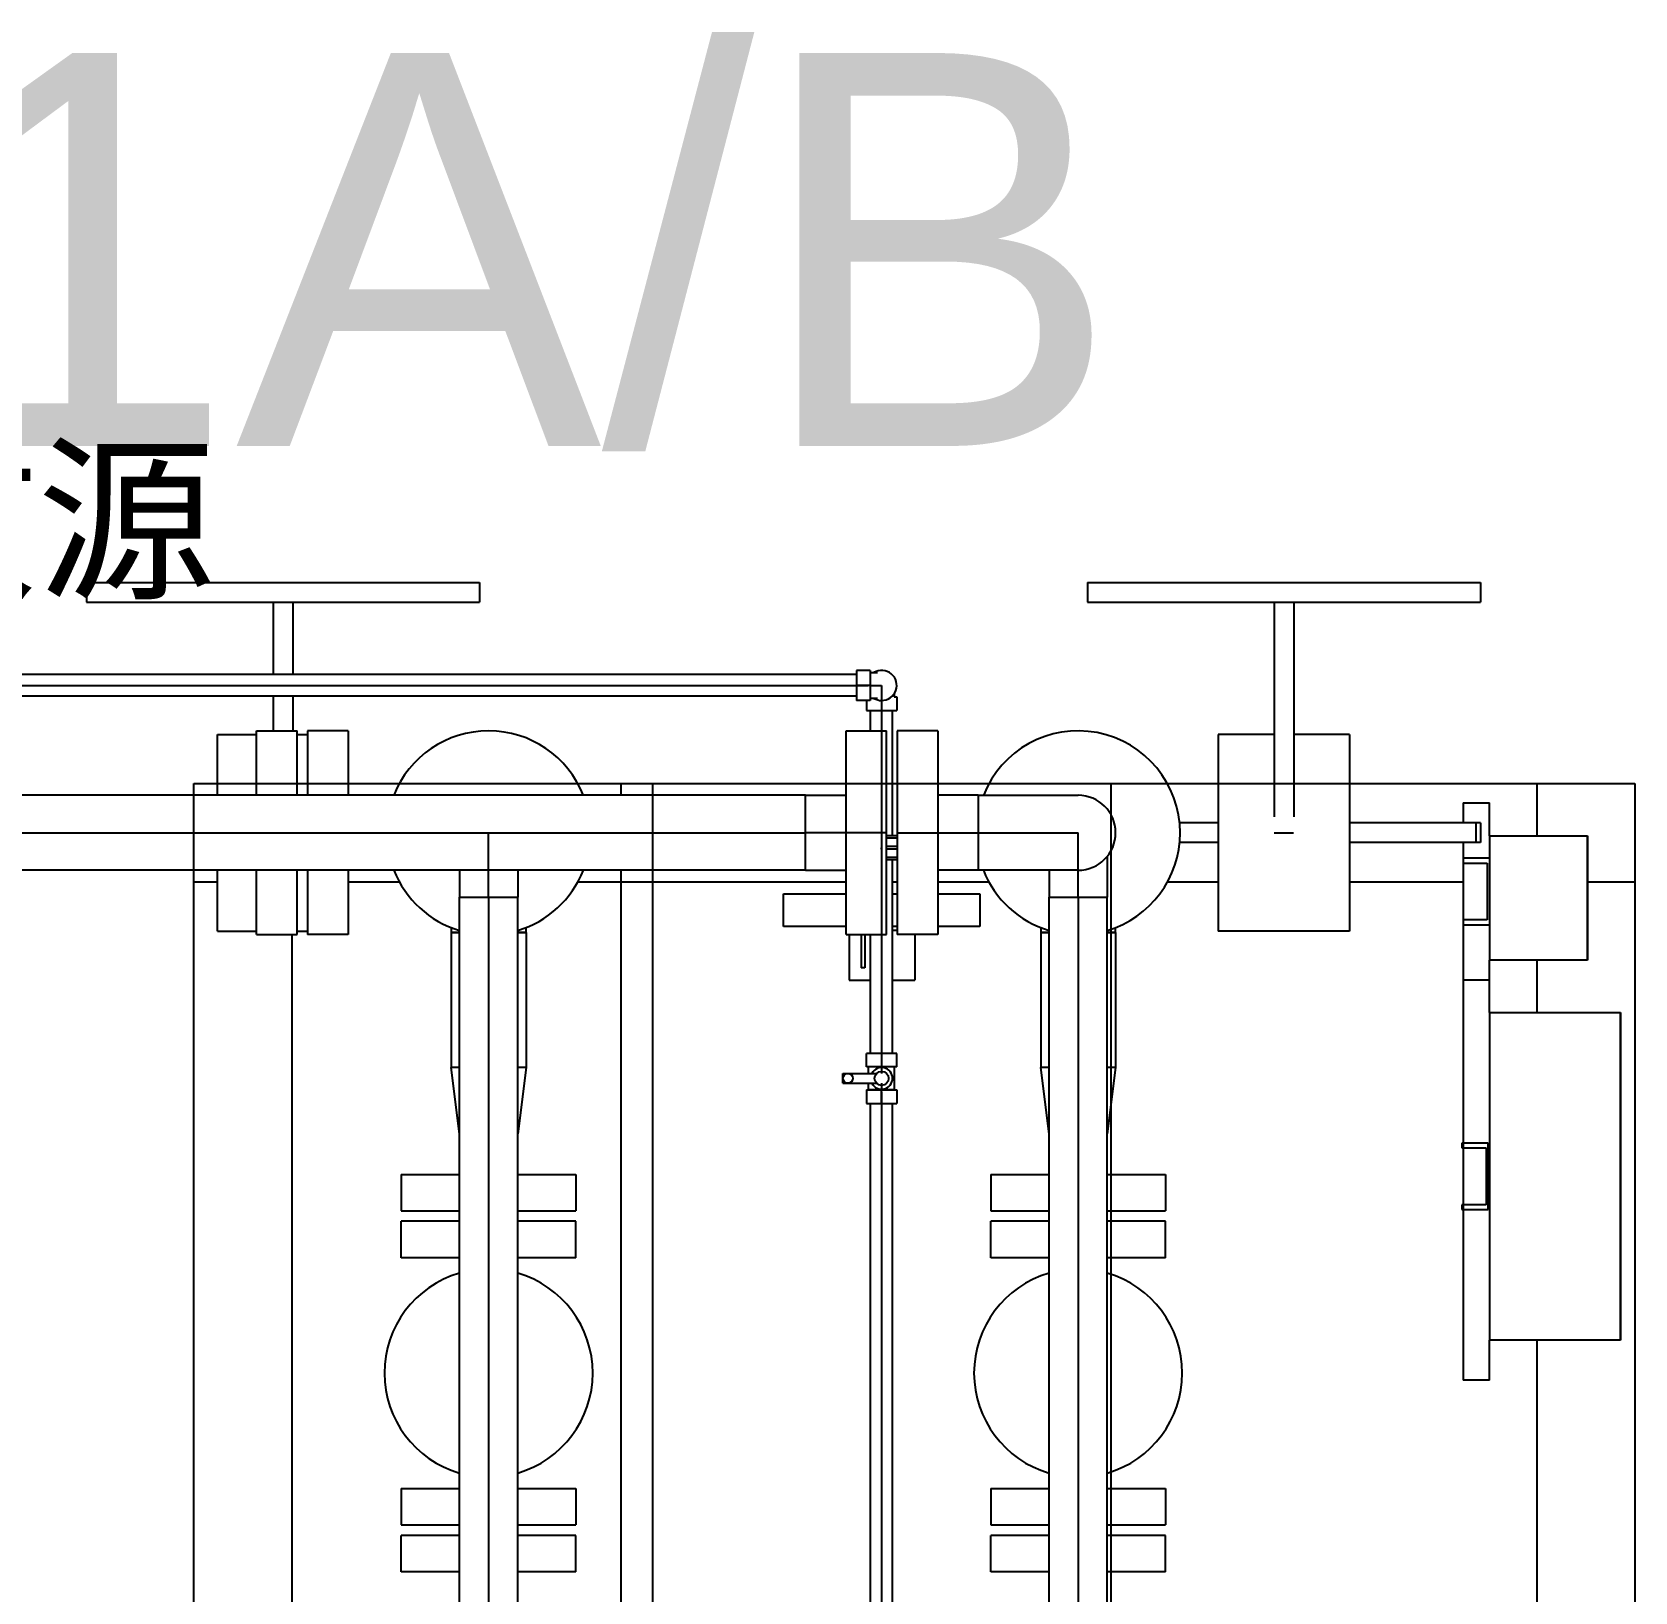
# Model space of a CAD drawing. Header units: inches. Extents: x 517790 to 538444, y 301815 to 302461.
# Drawn here: x 517889.634 to 517892.162, y 302314.727 to 302317.189 of the extents above; entities that cross this region are included whole.
import ezdxf

# ---------------------------------------------------------------- set-up
doc = ezdxf.new("R2010")
doc.units = ezdxf.units.IN
doc.header["$MEASUREMENT"] = 0
doc.layers.add('硅胶总平面底图 工艺装置区', color=253, linetype='Continuous')
doc.styles.get("Standard").update_dxf_attribs({"font": 'arial.ttf'})

msp = doc.modelspace()

# ---------------------------------------------------------------- linework, layer by layer
at = {"layer": '硅胶总平面底图 工艺装置区', "color": 253, "linetype": 'Continuous', "lineweight": -3}
for p, q in [((517889.7197, 302316.3199), (517890.3396, 302316.3199)), ((517889.7197, 302316.3199), (517889.7197, 302316.2889)), ((517890.3396, 302316.3199), (517890.3396, 302316.2889)), ((517891.2986, 302316.3199), (517891.9186, 302316.3199)), ((517891.2986, 302316.3199), (517891.2986, 302316.2889)), ((517891.9186, 302316.3199), (517891.9186, 302316.2889)), ((517889.7197, 302316.2889), (517890.3396, 302316.2889)), ((517890.0142, 302316.2889), (517890.0142, 302316.175)), ((517890.0452, 302316.2889), (517890.0452, 302316.175)), ((517891.2986, 302316.2889), (517891.9186, 302316.2889)), ((517891.5931, 302316.2889), (517891.5931, 302315.9504)), ((517891.6241, 302316.2889), (517891.6241, 302315.9504)), ((517890.9347, 302316.175), (517886.8526, 302316.175)), ((517890.9347, 302316.1815), (517890.9347, 302316.134)), ((517890.9561, 302316.1815), (517890.9347, 302316.1815)), ((517890.9561, 302316.1815), (517890.9561, 302316.134)), ((517890.9561, 302316.1782), (517890.9678, 302316.1782)), ((517886.8526, 302316.1577), (517890.9347, 302316.1577)), ((517890.9347, 302316.1405), (517886.8526, 302316.1405)), ((517890.0142, 302316.1405), (517890.0142, 302316.086)), ((517890.0452, 302316.1405), (517890.0452, 302316.086)), ((517890.9528, 302316.1577), (517890.9347, 302316.1577)), ((517890.9347, 302316.1577), (517890.9528, 302316.1577)), ((517890.9561, 302316.1577), (517890.9528, 302316.1577)), ((517890.9561, 302316.1577), (517890.9561, 302316.1577)), ((517890.9561, 302316.1577), (517890.9741, 302316.1577)), ((517890.9678, 302316.1372), (517890.9561, 302316.1372)), ((517890.9741, 302316.1577), (517890.9741, 302316.1183)), ((517890.9938, 302316.1397), (517890.9979, 302316.1397)), ((517890.9946, 302316.1397), (517890.9946, 302316.1457)), ((517890.9979, 302316.1397), (517890.9979, 302316.1183)), ((517890.9561, 302316.134), (517890.9347, 302316.134)), ((517890.9504, 302316.134), (517890.9504, 302316.1183)), ((517890.9504, 302316.1183), (517890.9979, 302316.1183)), ((517890.9568, 302316.086), (517890.9568, 302316.1183)), ((517890.9741, 302316.1183), (517890.9741, 302316.086)), ((517890.9914, 302315.9203), (517890.9914, 302316.1183)), ((517889.988, 302315.9843), (517889.988, 302316.086)), ((517889.988, 302316.086), (517890.052, 302316.086)), ((517890.052, 302315.9843), (517890.052, 302316.086)), ((517890.0686, 302316.086), (517890.0686, 302315.9843)), ((517890.1325, 302316.086), (517890.0686, 302316.086)), ((517890.1325, 302316.086), (517890.1325, 302315.9843)), ((517890.918, 302315.9252), (517890.918, 302316.086)), ((517890.918, 302316.086), (517890.982, 302316.086)), ((517890.9741, 302316.086), (517890.9741, 302315.9022)), ((517890.982, 302315.9252), (517890.982, 302316.086)), ((517890.9985, 302316.086), (517890.9985, 302315.9252)), ((517891.0625, 302316.086), (517890.9985, 302316.086)), ((517891.0625, 302316.086), (517891.0625, 302315.9252)), ((517889.9263, 302315.9843), (517889.9263, 302316.0802)), ((517889.9263, 302316.0802), (517889.988, 302316.0802)), ((517890.052, 302316.0802), (517890.0686, 302316.0802)), ((517890.1325, 302316.0802), (517890.133, 302316.0802)), ((517890.133, 302315.9843), (517890.133, 302316.0802)), ((517891.5052, 302316.0802), (517891.5052, 302315.7702)), ((517891.5931, 302316.0802), (517891.5052, 302316.0802)), ((517891.7119, 302316.0802), (517891.6241, 302316.0802)), ((517891.7119, 302316.0802), (517891.7119, 302315.7702)), ((517890.8539, 302315.9843), (517887.205, 302315.9843)), ((517889.8891, 302315.9843), (517889.8891, 302316.0027)), ((517889.8891, 302316.0027), (517889.9263, 302316.0027)), ((517889.8891, 302315.9843), (517889.8891, 302316.0027)), ((517889.8891, 302316.0027), (517889.9263, 302316.0027)), ((517889.8891, 302315.8662), (517889.8891, 302315.9843)), ((517889.9263, 302316.0027), (517890.133, 302316.0027)), ((517890.133, 302316.0027), (517890.2133, 302316.0027)), ((517890.2133, 302316.0027), (517890.495, 302316.0027)), ((517890.495, 302316.0027), (517890.918, 302316.0027)), ((517890.5628, 302316.0027), (517890.5628, 302315.9843)), ((517890.5628, 302316.0027), (517890.6124, 302316.0027)), ((517890.6124, 302316.0027), (517890.6124, 302315.9843)), ((517890.6124, 302315.9843), (517890.6124, 302315.8662)), ((517890.8539, 302315.9252), (517890.8539, 302315.9843)), ((517890.8539, 302315.9843), (517890.918, 302315.9843)), ((517890.8539, 302315.8662), (517890.8539, 302315.9843)), ((517890.918, 302316.0027), (517890.9914, 302316.0027)), ((517890.9914, 302316.0027), (517890.9985, 302316.0027)), ((517890.9985, 302316.0027), (517891.0625, 302316.0027)), ((517891.0625, 302316.0027), (517891.1433, 302316.0027)), ((517891.1266, 302315.9843), (517891.0625, 302315.9843)), ((517891.1266, 302315.9843), (517891.1266, 302315.8662)), ((517891.1266, 302315.9843), (517891.2841, 302315.9843)), ((517891.1266, 302315.9843), (517891.1266, 302315.9252)), ((517891.1433, 302316.0027), (517891.4249, 302316.0027)), ((517891.3358, 302316.0027), (517891.3358, 302315.4959)), ((517891.4249, 302316.0027), (517891.5052, 302316.0027)), ((517891.5052, 302316.0027), (517891.7119, 302316.0027)), ((517891.7119, 302316.0027), (517892.1624, 302316.0027)), ((517892.0074, 302316.0027), (517892.1624, 302316.0027)), ((517892.0074, 302316.0027), (517892.0074, 302315.9205)), ((517892.1624, 302316.0027), (517892.1624, 302315.8477)), ((517892.1624, 302316.0027), (517892.1624, 302312.1765)), ((517891.8913, 302315.9722), (517891.9328, 302315.9722)), ((517891.8913, 302315.9722), (517891.8913, 302315.9407)), ((517891.9328, 302315.9205), (517891.9328, 302315.9722)), ((517891.5052, 302315.9407), (517891.4441, 302315.9407)), ((517891.9186, 302315.9407), (517891.7119, 302315.9407)), ((517891.912, 302315.9097), (517891.912, 302315.9407)), ((517891.9186, 302315.9407), (517891.9186, 302315.9097)), ((517887.205, 302315.9252), (517890.8539, 302315.9252)), ((517890.3541, 302315.8662), (517890.3541, 302315.9252)), ((517890.982, 302315.9252), (517890.8539, 302315.9252)), ((517890.8539, 302315.8662), (517890.8539, 302315.9252)), ((517890.918, 302315.7645), (517890.918, 302315.9252)), ((517890.982, 302315.7645), (517890.982, 302315.9252)), ((517890.9985, 302315.9203), (517890.982, 302315.9203)), ((517890.982, 302315.9172), (517890.9985, 302315.9172)), ((517890.9985, 302315.9252), (517891.1266, 302315.9252)), ((517890.9985, 302315.9252), (517890.9985, 302315.7645)), ((517891.0625, 302315.9252), (517891.0625, 302315.7645)), ((517891.1266, 302315.9252), (517891.1266, 302315.9252)), ((517891.1266, 302315.9252), (517891.1266, 302315.9252)), ((517891.1266, 302315.9252), (517891.2841, 302315.9252)), ((517891.1266, 302315.9252), (517891.1266, 302315.8662)), ((517891.2841, 302315.8662), (517891.2841, 302315.9252)), ((517891.5052, 302315.9097), (517891.4441, 302315.9097)), ((517891.5932, 302315.9252), (517891.6239, 302315.9252)), ((517891.9186, 302315.9097), (517891.7119, 302315.9097)), ((517891.8913, 302315.9097), (517891.8913, 302315.6932)), ((517891.9328, 302315.9205), (517891.9328, 302315.7242)), ((517891.9328, 302315.9205), (517891.9328, 302315.7242)), ((517891.9328, 302315.9205), (517892.0878, 302315.9205)), ((517891.9328, 302315.9205), (517892.0878, 302315.9205)), ((517892.0878, 302315.7242), (517892.0878, 302315.9205)), ((517892.0878, 302315.9205), (517892.0878, 302315.7242)), ((517890.9741, 302315.904), (517890.9741, 302315.9022)), ((517890.9741, 302315.9012), (517890.9741, 302315.7645)), ((517890.9741, 302315.8994), (517890.9741, 302315.9012)), ((517890.982, 302315.904), (517890.9985, 302315.904)), ((517890.9985, 302315.8994), (517890.982, 302315.8994)), ((517890.9985, 302315.8862), (517890.982, 302315.8862)), ((517890.982, 302315.8831), (517890.9985, 302315.8831)), ((517890.9914, 302315.5771), (517890.9914, 302315.8831)), ((517891.33, 302315.8881), (517891.33, 302315.8234)), ((517891.9328, 302315.8852), (517891.8913, 302315.8852)), ((517891.8913, 302315.8852), (517891.8913, 302315.8774)), ((517890.8539, 302315.8662), (517887.205, 302315.8662)), ((517889.8891, 302315.8477), (517889.8891, 302315.8662)), ((517889.8891, 302313.2135), (517889.8891, 302315.8662)), ((517889.9263, 302315.7702), (517889.9263, 302315.8662)), ((517889.988, 302315.7645), (517889.988, 302315.8662)), ((517890.052, 302315.7645), (517890.052, 302315.8662)), ((517890.0686, 302315.8662), (517890.0686, 302315.7645)), ((517890.1325, 302315.8662), (517890.1325, 302315.7645)), ((517890.133, 302315.7702), (517890.133, 302315.8662)), ((517890.3082, 302315.8662), (517890.3082, 302315.8234)), ((517890.3541, 302315.8234), (517890.3541, 302315.8662)), ((517890.4, 302315.8662), (517890.4, 302315.8234)), ((517890.5628, 302315.8662), (517890.5628, 302312.455)), ((517890.6124, 302315.8662), (517890.6124, 302312.455)), ((517890.8539, 302315.8662), (517890.918, 302315.8662)), ((517891.1266, 302315.8662), (517891.0625, 302315.8662)), ((517891.2841, 302315.8662), (517891.1266, 302315.8662)), ((517891.2382, 302315.8662), (517891.2382, 302315.8234)), ((517891.2841, 302315.8234), (517891.2841, 302315.8662)), ((517891.8913, 302315.8774), (517891.9295, 302315.8774)), ((517891.9295, 302315.8774), (517891.9295, 302315.7879)), ((517889.8891, 302315.8477), (517889.9263, 302315.8477)), ((517890.133, 302315.8477), (517890.2133, 302315.8477)), ((517890.495, 302315.8477), (517890.918, 302315.8477)), ((517890.9914, 302315.8477), (517890.9985, 302315.8477)), ((517891.0625, 302315.8477), (517891.1433, 302315.8477)), ((517891.4249, 302315.8477), (517891.5052, 302315.8477)), ((517891.7119, 302315.8477), (517891.8913, 302315.8477)), ((517892.0878, 302315.8477), (517892.1624, 302315.8477)), ((517890.3082, 302315.8234), (517890.4, 302315.8234)), ((517890.3082, 302315.8234), (517890.4, 302315.8234)), ((517890.3082, 302313.3109), (517890.3082, 302315.8234)), ((517890.3541, 302315.8234), (517890.3541, 302315.8234)), ((517890.3541, 302315.8234), (517890.3541, 302313.3109)), ((517890.4, 302313.3109), (517890.4, 302315.8234)), ((517890.8191, 302315.8291), (517890.918, 302315.8291)), ((517890.8191, 302315.7774), (517890.8191, 302315.8291)), ((517890.9914, 302315.8291), (517890.9985, 302315.8291)), ((517891.0625, 302315.8291), (517891.1291, 302315.8291)), ((517891.1291, 302315.8291), (517891.1291, 302315.7774)), ((517891.2382, 302315.8234), (517891.33, 302315.8234)), ((517891.2382, 302313.3109), (517891.2382, 302315.8234)), ((517891.2382, 302315.8234), (517891.33, 302315.8234)), ((517891.2841, 302315.8234), (517891.2841, 302313.3109)), ((517891.2841, 302315.8234), (517891.2841, 302315.8234)), ((517891.33, 302313.3109), (517891.33, 302315.8234)), ((517891.9295, 302315.7879), (517891.8913, 302315.7879)), ((517891.8913, 302315.7879), (517891.8913, 302315.7802)), ((517889.9263, 302315.7702), (517889.988, 302315.7702)), ((517889.988, 302315.7645), (517890.052, 302315.7645)), ((517890.0441, 302314.5121), (517890.0441, 302315.7645)), ((517890.052, 302315.7702), (517890.0686, 302315.7702)), ((517890.1325, 302315.7645), (517890.0686, 302315.7645)), ((517890.1325, 302315.7702), (517890.133, 302315.7702)), ((517890.2951, 302315.7757), (517890.2951, 302315.7677)), ((517890.2951, 302315.7677), (517890.3082, 302315.7677)), ((517890.3082, 302315.7677), (517890.2951, 302315.7677)), ((517890.2951, 302315.7677), (517890.2951, 302315.555)), ((517890.4, 302315.7677), (517890.4132, 302315.7677)), ((517890.4132, 302315.7677), (517890.4, 302315.7677)), ((517890.4132, 302315.7677), (517890.4132, 302315.7757)), ((517890.4132, 302315.7677), (517890.4132, 302315.555)), ((517890.918, 302315.7774), (517890.8191, 302315.7774)), ((517890.918, 302315.7645), (517890.982, 302315.7645)), ((517890.923, 302315.7645), (517890.923, 302315.6927)), ((517890.9416, 302315.7645), (517890.9416, 302315.7123)), ((517890.9478, 302315.7645), (517890.9478, 302315.7123)), ((517890.9568, 302315.5771), (517890.9568, 302315.7645)), ((517890.9741, 302315.7645), (517890.9741, 302315.5771)), ((517890.9985, 302315.7774), (517890.9914, 302315.7774)), ((517890.9985, 302315.7774), (517890.9914, 302315.7774)), ((517890.9985, 302315.7712), (517890.9914, 302315.7712)), ((517891.0625, 302315.7645), (517890.9985, 302315.7645)), ((517891.0263, 302315.7645), (517891.0263, 302315.6927)), ((517891.1291, 302315.7774), (517891.0625, 302315.7774)), ((517891.225, 302315.7757), (517891.225, 302315.7677)), ((517891.2382, 302315.7677), (517891.225, 302315.7677)), ((517891.225, 302315.7677), (517891.225, 302315.555)), ((517891.225, 302315.7677), (517891.2382, 302315.7677)), ((517891.3432, 302315.7677), (517891.33, 302315.7677)), ((517891.33, 302315.7677), (517891.3432, 302315.7677)), ((517891.3432, 302315.7677), (517891.3432, 302315.7757)), ((517891.3432, 302315.7677), (517891.3432, 302315.555)), ((517891.7119, 302315.7702), (517891.5052, 302315.7702)), ((517891.8913, 302315.7802), (517891.9328, 302315.7802)), ((517890.9478, 302315.7123), (517890.9416, 302315.7123)), ((517891.9328, 302315.6932), (517891.9328, 302315.7242)), ((517892.0878, 302315.7242), (517891.9328, 302315.7242)), ((517892.0878, 302315.7242), (517891.9328, 302315.7242)), ((517892.0074, 302315.7242), (517892.0074, 302315.6415)), ((517890.923, 302315.6927), (517890.9568, 302315.6927)), ((517890.9914, 302315.6927), (517891.0263, 302315.6927)), ((517891.8913, 302315.6932), (517891.9328, 302315.6932)), ((517891.8913, 302315.6932), (517891.8913, 302315.0615)), ((517891.9328, 302315.6415), (517891.9328, 302315.6932)), ((517891.9328, 302315.6415), (517891.9328, 302315.1248)), ((517891.9328, 302315.6415), (517891.9328, 302315.1248)), ((517891.9328, 302315.6415), (517892.1394, 302315.6415)), ((517891.9328, 302315.6415), (517892.1394, 302315.6415)), ((517892.1394, 302315.1248), (517892.1394, 302315.6415)), ((517892.1394, 302315.6415), (517892.1394, 302315.1248)), ((517890.3082, 302315.555), (517890.2951, 302315.555)), ((517890.3082, 302315.45), (517890.2951, 302315.555)), ((517890.3082, 302315.555), (517890.2951, 302315.555)), ((517890.4132, 302315.555), (517890.4, 302315.555)), ((517890.4132, 302315.555), (517890.4, 302315.45)), ((517890.4132, 302315.555), (517890.4, 302315.555)), ((517890.9741, 302315.5771), (517890.9504, 302315.5771)), ((517890.9504, 302315.5558), (517890.9504, 302315.5771)), ((517890.9741, 302315.5558), (517890.9504, 302315.5558)), ((517890.9536, 302315.5455), (517890.9536, 302315.5558)), ((517890.9741, 302315.5771), (517890.9741, 302315.559)), ((517890.9741, 302315.5771), (517890.9741, 302315.559)), ((517890.9979, 302315.5771), (517890.9741, 302315.5771)), ((517890.9741, 302315.559), (517890.9741, 302315.5558)), ((517890.9741, 302315.5558), (517890.9741, 302315.5487)), ((517890.9979, 302315.5558), (517890.9741, 302315.5558)), ((517890.9946, 302315.5197), (517890.9946, 302315.5558)), ((517890.9979, 302315.5558), (517890.9979, 302315.5771)), ((517891.2382, 302315.555), (517891.225, 302315.555)), ((517891.2382, 302315.555), (517891.225, 302315.555)), ((517891.2382, 302315.45), (517891.225, 302315.555)), ((517891.3432, 302315.555), (517891.33, 302315.555)), ((517891.3432, 302315.555), (517891.33, 302315.555)), ((517891.3432, 302315.555), (517891.33, 302315.45)), ((517890.9131, 302315.5377), (517890.9131, 302315.5455)), ((517890.9131, 302315.5455), (517890.9663, 302315.5455)), ((517890.9131, 302315.53), (517890.9131, 302315.5377)), ((517890.9131, 302315.53), (517890.9663, 302315.53)), ((517890.9536, 302315.5197), (517890.9536, 302315.53)), ((517890.9741, 302315.5487), (517890.9741, 302315.5455)), ((517890.9741, 302315.53), (517890.9741, 302315.5267)), ((517890.9504, 302315.5197), (517890.9741, 302315.5197)), ((517890.9504, 302315.5197), (517890.9504, 302315.4983)), ((517890.9741, 302315.5197), (517890.9536, 302315.5197)), ((517890.9741, 302315.5267), (517890.9741, 302315.5197)), ((517890.9741, 302315.5197), (517890.9741, 302315.5197)), ((517890.9741, 302315.5164), (517890.9741, 302315.5197)), ((517890.9946, 302315.5197), (517890.9741, 302315.5197)), ((517890.9741, 302315.5197), (517890.9979, 302315.5197)), ((517890.9741, 302315.5164), (517890.9741, 302315.4983)), ((517890.9741, 302315.4983), (517890.9741, 302315.5164)), ((517890.9979, 302315.5197), (517890.9979, 302315.4983)), ((517890.9504, 302315.4983), (517890.9741, 302315.4983)), ((517890.9568, 302314.6471), (517890.9568, 302315.4983)), ((517890.9741, 302315.4983), (517890.9741, 302314.6471)), ((517890.9741, 302315.4983), (517890.9979, 302315.4983)), ((517890.9914, 302314.6471), (517890.9914, 302315.4983)), ((517891.3358, 302315.4959), (517891.3358, 302315.3861)), ((517891.8895, 302315.4357), (517891.8895, 302315.4279)), ((517891.931, 302315.4357), (517891.8895, 302315.4357)), ((517891.8895, 302315.4279), (517891.9277, 302315.4279)), ((517891.9277, 302315.4279), (517891.9277, 302315.3384)), ((517891.931, 302315.3307), (517891.931, 302315.4357)), ((517890.2163, 302315.3861), (517890.3082, 302315.3861)), ((517890.2163, 302315.3861), (517890.2163, 302315.3287)), ((517890.4, 302315.3861), (517890.4919, 302315.3861)), ((517890.4919, 302315.3861), (517890.4919, 302315.3287)), ((517891.1463, 302315.3861), (517891.2382, 302315.3861)), ((517891.1463, 302315.3861), (517891.1463, 302315.3287)), ((517891.33, 302315.3861), (517891.4219, 302315.3861)), ((517891.3358, 302315.3861), (517891.3358, 302315.3287)), ((517891.4219, 302315.3861), (517891.4219, 302315.3287)), ((517890.2163, 302315.3287), (517890.3082, 302315.3287)), ((517890.4, 302315.3287), (517890.4919, 302315.3287)), ((517891.1463, 302315.3287), (517891.2382, 302315.3287)), ((517891.33, 302315.3287), (517891.4219, 302315.3287)), ((517891.3358, 302315.3287), (517891.3358, 302315.3122)), ((517891.8895, 302315.3384), (517891.8895, 302315.3307)), ((517891.9277, 302315.3384), (517891.8895, 302315.3384)), ((517891.8895, 302315.3307), (517891.931, 302315.3307)), ((517890.3082, 302315.3122), (517890.2163, 302315.3122)), ((517890.2163, 302315.2548), (517890.2163, 302315.3122)), ((517890.4919, 302315.3122), (517890.4, 302315.3122)), ((517890.4919, 302315.2548), (517890.4919, 302315.3122)), ((517891.2382, 302315.3122), (517891.1463, 302315.3122)), ((517891.1463, 302315.2548), (517891.1463, 302315.3122)), ((517891.4219, 302315.3122), (517891.33, 302315.3122)), ((517891.3358, 302315.3122), (517891.3358, 302315.2548)), ((517891.4219, 302315.2548), (517891.4219, 302315.3122)), ((517890.3082, 302315.2548), (517890.2163, 302315.2548)), ((517890.4919, 302315.2548), (517890.4, 302315.2548)), ((517891.2382, 302315.2548), (517891.1463, 302315.2548)), ((517891.4219, 302315.2548), (517891.33, 302315.2548)), ((517891.3358, 302315.2548), (517891.3358, 302315.2287)), ((517891.3358, 302315.2287), (517891.3358, 302314.9168)), ((517892.1394, 302315.1248), (517891.9328, 302315.1248)), ((517892.1394, 302315.1248), (517891.9328, 302315.1248)), ((517891.9328, 302315.0615), (517891.9328, 302315.1248)), ((517892.0074, 302315.1248), (517892.0074, 302313.2135)), ((517891.9328, 302315.0615), (517891.8913, 302315.0615)), ((517891.3358, 302314.9168), (517891.3358, 302314.8907)), ((517890.2163, 302314.8907), (517890.3082, 302314.8907)), ((517890.2163, 302314.8907), (517890.2163, 302314.8333)), ((517890.4, 302314.8907), (517890.4919, 302314.8907)), ((517890.4919, 302314.8907), (517890.4919, 302314.8333)), ((517891.1463, 302314.8907), (517891.2382, 302314.8907)), ((517891.1463, 302314.8907), (517891.1463, 302314.8333)), ((517891.33, 302314.8907), (517891.4219, 302314.8907)), ((517891.3358, 302314.8907), (517891.3358, 302314.8333)), ((517891.4219, 302314.8907), (517891.4219, 302314.8333)), ((517890.2163, 302314.8333), (517890.3082, 302314.8333)), ((517890.4, 302314.8333), (517890.4919, 302314.8333)), ((517891.1463, 302314.8333), (517891.2382, 302314.8333)), ((517891.33, 302314.8333), (517891.4219, 302314.8333)), ((517891.3358, 302314.8333), (517891.3358, 302314.8167)), ((517890.3082, 302314.8167), (517890.2163, 302314.8167)), ((517890.2163, 302314.7593), (517890.2163, 302314.8167)), ((517890.4919, 302314.8167), (517890.4, 302314.8167)), ((517890.4919, 302314.7593), (517890.4919, 302314.8167)), ((517891.2382, 302314.8167), (517891.1463, 302314.8167)), ((517891.1463, 302314.7593), (517891.1463, 302314.8167)), ((517891.4219, 302314.8167), (517891.33, 302314.8167)), ((517891.3358, 302314.8167), (517891.3358, 302314.7593)), ((517891.4219, 302314.7593), (517891.4219, 302314.8167)), ((517890.3082, 302314.7593), (517890.2163, 302314.7593)), ((517890.4919, 302314.7593), (517890.4, 302314.7593)), ((517891.2382, 302314.7593), (517891.1463, 302314.7593)), ((517891.4219, 302314.7593), (517891.33, 302314.7593)), ((517891.3358, 302314.7593), (517891.3358, 302314.6496))]:
    msp.add_line(p, q, dxfattribs=at)
for centre, radius in [((517890.9209, 302315.5377), 0.00775), ((517890.9741, 302315.5377), 0.011)]:
    msp.add_circle(centre, radius, dxfattribs=at)
for centre, radius, start, end in [((517890.9741, 302316.1577), 0.0238, 270, 120.4718), ((517890.9741, 302316.1577), 0.0238, 239.5282, 270), ((517890.3541, 302315.9252), 0.1608, 21.5521, 158.4479), ((517891.2841, 302315.9252), 0.1608, 0, 158.4479), ((517891.2841, 302315.9252), 0.0591, 270, 90), ((517891.2841, 302315.9252), 0.0591, 0, 90), ((517891.2841, 302315.9252), 0.0591, 270, 0), ((517891.2841, 302315.9252), 0.1608, 286.6015, 0), ((517890.3541, 302315.9252), 0.1608, 201.5521, 253.3985), ((517890.3541, 302315.9252), 0.1608, 286.6015, 338.4479), ((517891.2841, 302315.9252), 0.1608, 201.5521, 253.3985), ((517890.9741, 302315.5377), 0.0172, 0, 153.2048), ((517890.9741, 302315.5377), 0.0172, 206.7952, 0), ((517890.3541, 302315.0727), 0.1643, 106.2339, 253.7661), ((517890.3541, 302315.0727), 0.1643, 286.2339, 73.7661), ((517891.2841, 302315.0727), 0.1643, 106.2339, 253.7661), ((517891.2841, 302315.0727), 0.1643, 286.2339, 73.7661)]:
    msp.add_arc(centre, radius, start, end, dxfattribs=at)

# ---------------------------------------------------------------- texts
at = {"layer": '硅胶总平面底图 工艺装置区', "color": 9}
msp.add_text('S-0301A/B', height=0.61999, dxfattribs=at).set_placement((517887.1625, 302316.5356))
at = {"layer": '硅胶总平面底图 工艺装置区', "color": 253, "linetype": 'Continuous', "lineweight": -3, "insert": (517887.6686, 302316.5224), "char_height": 0.206664, "attachment_point": 1}
msp.add_mtext_dynamic_manual_height_columns('{\\fSimSun|b0|i0|c134|p2;进站阀组撬释放源}', width=3124.251783, gutter_width=1, heights=[0], dxfattribs=at)

doc.saveas('drawing.dxf')
